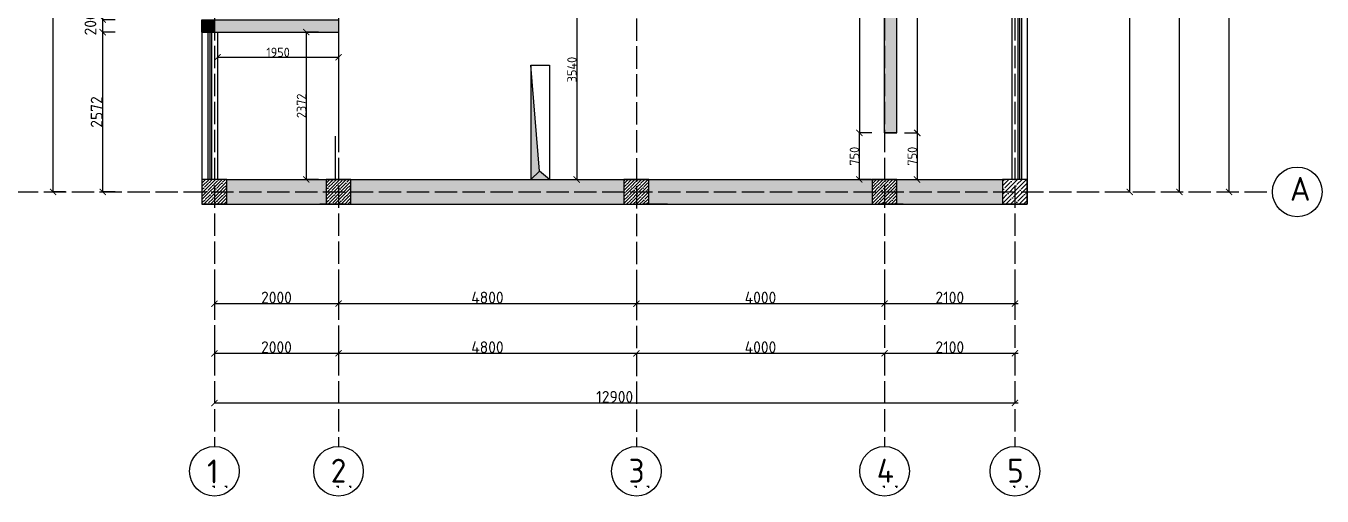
# Model space of a CAD drawing. Header units: millimetres. Extents: x -178199094 to 13669908, y -30538122 to 6091408.
# Drawn here: x 6877699 to 6898586, y 359488 to 367061 of the extents above; entities that cross this region are included whole.
import ezdxf

# ---------------------------------------------------------------- set-up
doc = ezdxf.new("R2010")
doc.units = ezdxf.units.MM
doc.linetypes.add('ACAD_ISO02W100', pattern=[15, 12, -3])
doc.layers.add('Plan 1', color=7, linetype='Continuous')
doc.styles.add('gost', font='GOST Common.ttf')
doc.dimstyles.new('Copy of GOST', dxfattribs={"dimtxt": 150, "dimasz": 100, "dimexe": 0.18, "dimexo": 0.06, "dimgap": 3, "dimtad": 1, "dimdec": 0, "dimzin": 0, "dimdsep": 46, "dimtxsty": 'gost', "dimblk": 'ARCHTICK', "dimcen": 0.09, "dimclrt": 256, "dimadec": 0, "dimazin": 0, "dimtfac": 1, "dimtdec": 0, "dimtofl": 0, "dimtmove": 0, "dimatfit": 3, "dimldrblk": 'ARCHTICK', "dimfxl": 200, "dimfxlon": 1, "dimtolj": 1, "dimtzin": 0, "dimarcsym": 0})
doc.dimstyles.new('GOST', dxfattribs={"dimtxt": 190, "dimasz": 100, "dimexe": 0.18, "dimexo": 0.06, "dimgap": 3, "dimtad": 1, "dimdec": 0, "dimzin": 0, "dimdsep": 46, "dimtxsty": 'gost', "dimblk": 'ARCHTICK', "dimcen": 0.09, "dimclrt": 256, "dimadec": 0, "dimazin": 0, "dimtfac": 1, "dimtdec": 0, "dimtofl": 0, "dimtmove": 0, "dimatfit": 3, "dimldrblk": 'ARCHTICK', "dimfxl": 200, "dimfxlon": 1, "dimtolj": 1, "dimtzin": 0, "dimarcsym": 0})

# ---------------------------------------------------------------- blocks, each defined once
blk = doc.blocks.new('_ArchTick')
at = {"color": 0, "linetype": 'ByBlock', "const_width": 0.15}
blk.add_lwpolyline([(-0.5, -0.5), (0.5, 0.5)], dxfattribs=at)
blk = doc.blocks.new('*D430')
at = {"color": 0, "lineweight": -2, "transparency": 16777216}
for p, q in [((6879136, 366961), (6878936, 366961)), ((6878936, 364388), (6878936, 366961)), ((6879136, 364388), (6878936, 364388))]:
    blk.add_line(p, q, dxfattribs=at)
at = {"layer": 'Defpoints', "color": 0, "transparency": 16777216}
for p in [(6878936, 366961), (6880786, 366961), (6880736, 364388)]:
    blk.add_point(p, dxfattribs=at)
at = {"color": 0, "lineweight": -2, "transparency": 16777216, "xscale": 100, "yscale": 100, "zscale": 100}
for p, rotation in [((6878936, 366961), 90), ((6878936, 364388), 270)]:
    blk.add_blockref('_ArchTick', p, dxfattribs=dict(at, rotation=rotation))
at = {"transparency": 16777216, "insert": (6878838, 365674), "char_height": 190, "attachment_point": 5, "rotation": 90, "style": 'gost'}
blk.add_mtext('\\A1;2572', dxfattribs=at)
blk = doc.blocks.new('*D390')
at = {"color": 0, "lineweight": -2, "transparency": 16777216}
for p, q in [((6879136, 367161), (6878936, 367161)), ((6878936, 366961), (6878936, 367161)), ((6879136, 366961), (6878936, 366961))]:
    blk.add_line(p, q, dxfattribs=at)
at = {"layer": 'Defpoints', "color": 0, "transparency": 16777216}
for p in [(6878936, 367161), (6880786, 367161), (6880786, 366961)]:
    blk.add_point(p, dxfattribs=at)
at = {"color": 0, "lineweight": -2, "transparency": 16777216, "xscale": 100, "yscale": 100, "zscale": 100}
for p, rotation in [((6878936, 367161), 90), ((6878936, 366961), 270)]:
    blk.add_blockref('_ArchTick', p, dxfattribs=dict(at, rotation=rotation))
at = {"transparency": 16777216, "insert": (6878738, 367094), "char_height": 190, "attachment_point": 5, "rotation": 90, "style": 'gost'}
blk.add_mtext('\\A1;200', dxfattribs=at)
blk = doc.blocks.new('*D375')
at = {"color": 0, "lineweight": -2, "transparency": 16777216}
for p, q in [((6877536, 374788), (6877336, 374788)), ((6877336, 364388), (6877336, 374788)), ((6877536, 364388), (6877336, 364388))]:
    blk.add_line(p, q, dxfattribs=at)
at = {"layer": 'Defpoints', "color": 0, "transparency": 16777216}
for p in [(6877336, 374788), (6880736, 374788), (6880736, 364388)]:
    blk.add_point(p, dxfattribs=at)
at = {"color": 0, "lineweight": -2, "transparency": 16777216, "xscale": 100, "yscale": 100, "zscale": 100}
for p, rotation in [((6877336, 374788), 90), ((6877336, 364388), 270)]:
    blk.add_blockref('_ArchTick', p, dxfattribs=dict(at, rotation=rotation))
at = {"transparency": 16777216, "insert": (6877238, 369588), "char_height": 190, "attachment_point": 5, "rotation": 90, "style": 'gost'}
blk.add_mtext('\\A1;10400', dxfattribs=at)
blk = doc.blocks.new('*D376')
at = {"color": 0, "lineweight": -2, "transparency": 16777216}
for p, q in [((6878336, 370788), (6878136, 370788)), ((6878136, 364388), (6878136, 370788)), ((6878336, 364388), (6878136, 364388))]:
    blk.add_line(p, q, dxfattribs=at)
at = {"layer": 'Defpoints', "color": 0, "transparency": 16777216}
for p in [(6878136, 370788), (6880736, 370788), (6880736, 364388)]:
    blk.add_point(p, dxfattribs=at)
at = {"color": 0, "lineweight": -2, "transparency": 16777216, "xscale": 100, "yscale": 100, "zscale": 100}
for p, rotation in [((6878136, 370788), 90), ((6878136, 364388), 270)]:
    blk.add_blockref('_ArchTick', p, dxfattribs=dict(at, rotation=rotation))
at = {"transparency": 16777216, "insert": (6878038, 367588), "char_height": 190, "attachment_point": 5, "rotation": 90, "style": 'gost'}
blk.add_mtext('\\A1;6400', dxfattribs=at)
blk = doc.blocks.new('*D393')
at = {"color": 0, "lineweight": -2, "transparency": 16777216}
for p, q in [((6880736, 362788), (6880736, 362588)), ((6882736, 362788), (6882736, 362588)), ((6880736, 362588), (6882736, 362588))]:
    blk.add_line(p, q, dxfattribs=at)
at = {"layer": 'Defpoints', "color": 0, "transparency": 16777216}
for p in [(6880736, 364388), (6882736, 364388), (6882736, 362588)]:
    blk.add_point(p, dxfattribs=at)
at = {"color": 0, "lineweight": -2, "transparency": 16777216, "xscale": 100, "yscale": 100, "zscale": 100, "rotation": 180}
blk.add_blockref('_ArchTick', (6880736, 362588), dxfattribs=at)
at = {"color": 0, "lineweight": -2, "transparency": 16777216, "xscale": 100, "yscale": 100, "zscale": 100}
blk.add_blockref('_ArchTick', (6882736, 362588), dxfattribs=at)
at = {"transparency": 16777216, "insert": (6881736, 362686), "char_height": 190, "attachment_point": 5, "style": 'gost'}
blk.add_mtext('\\A1;2000', dxfattribs=at)
blk = doc.blocks.new('*D394')
at = {"color": 0, "lineweight": -2, "transparency": 16777216}
for p, q in [((6882736, 362788), (6882736, 362588)), ((6887536, 362788), (6887536, 362588)), ((6882736, 362588), (6887536, 362588))]:
    blk.add_line(p, q, dxfattribs=at)
at = {"layer": 'Defpoints', "color": 0, "transparency": 16777216}
for p in [(6882736, 364388), (6887536, 364388), (6887536, 362588)]:
    blk.add_point(p, dxfattribs=at)
at = {"color": 0, "lineweight": -2, "transparency": 16777216, "xscale": 100, "yscale": 100, "zscale": 100, "rotation": 180}
blk.add_blockref('_ArchTick', (6882736, 362588), dxfattribs=at)
at = {"color": 0, "lineweight": -2, "transparency": 16777216, "xscale": 100, "yscale": 100, "zscale": 100}
blk.add_blockref('_ArchTick', (6887536, 362588), dxfattribs=at)
at = {"transparency": 16777216, "insert": (6885136, 362686), "char_height": 190, "attachment_point": 5, "style": 'gost'}
blk.add_mtext('\\A1;4800', dxfattribs=at)
blk = doc.blocks.new('*D395')
at = {"color": 0, "lineweight": -2, "transparency": 16777216}
for p, q in [((6887536, 362788), (6887536, 362588)), ((6891536, 362788), (6891536, 362588)), ((6887536, 362588), (6891536, 362588))]:
    blk.add_line(p, q, dxfattribs=at)
at = {"layer": 'Defpoints', "color": 0, "transparency": 16777216}
for p in [(6887536, 364388), (6891536, 364389), (6891536, 362588)]:
    blk.add_point(p, dxfattribs=at)
at = {"color": 0, "lineweight": -2, "transparency": 16777216, "xscale": 100, "yscale": 100, "zscale": 100, "rotation": 180}
blk.add_blockref('_ArchTick', (6887536, 362588), dxfattribs=at)
at = {"color": 0, "lineweight": -2, "transparency": 16777216, "xscale": 100, "yscale": 100, "zscale": 100}
blk.add_blockref('_ArchTick', (6891536, 362588), dxfattribs=at)
at = {"transparency": 16777216, "insert": (6889536, 362686), "char_height": 190, "attachment_point": 5, "style": 'gost'}
blk.add_mtext('\\A1;4000', dxfattribs=at)
blk = doc.blocks.new('*D396')
at = {"color": 0, "lineweight": -2, "transparency": 16777216}
for p, q in [((6891536, 362788), (6891536, 362588)), ((6893636, 362788), (6893636, 362588)), ((6891536, 362588), (6893636, 362588))]:
    blk.add_line(p, q, dxfattribs=at)
at = {"layer": 'Defpoints', "color": 0, "transparency": 16777216}
for p in [(6891536, 364389), (6893636, 364388), (6893636, 362588)]:
    blk.add_point(p, dxfattribs=at)
at = {"color": 0, "lineweight": -2, "transparency": 16777216, "xscale": 100, "yscale": 100, "zscale": 100, "rotation": 180}
blk.add_blockref('_ArchTick', (6891536, 362588), dxfattribs=at)
at = {"color": 0, "lineweight": -2, "transparency": 16777216, "xscale": 100, "yscale": 100, "zscale": 100}
blk.add_blockref('_ArchTick', (6893636, 362588), dxfattribs=at)
at = {"transparency": 16777216, "insert": (6892586, 362686), "char_height": 190, "attachment_point": 5, "style": 'gost'}
blk.add_mtext('\\A1;2100', dxfattribs=at)
blk = doc.blocks.new('*D378')
at = {"color": 0, "lineweight": -2, "transparency": 16777216}
for p, q in [((6880736, 361988), (6880736, 361788)), ((6882736, 361988), (6882736, 361788)), ((6880736, 361788), (6882736, 361788))]:
    blk.add_line(p, q, dxfattribs=at)
at = {"layer": 'Defpoints', "color": 0, "transparency": 16777216}
for p in [(6880736, 364388), (6882736, 364388), (6882736, 361788)]:
    blk.add_point(p, dxfattribs=at)
at = {"color": 0, "lineweight": -2, "transparency": 16777216, "xscale": 100, "yscale": 100, "zscale": 100, "rotation": 180}
blk.add_blockref('_ArchTick', (6880736, 361788), dxfattribs=at)
at = {"color": 0, "lineweight": -2, "transparency": 16777216, "xscale": 100, "yscale": 100, "zscale": 100}
blk.add_blockref('_ArchTick', (6882736, 361788), dxfattribs=at)
at = {"transparency": 16777216, "insert": (6881736, 361886), "char_height": 190, "attachment_point": 5, "style": 'gost'}
blk.add_mtext('\\A1;2000', dxfattribs=at)
blk = doc.blocks.new('*D379')
at = {"color": 0, "lineweight": -2, "transparency": 16777216}
for p, q in [((6882736, 361988), (6882736, 361788)), ((6882736, 361788), (6887536, 361788)), ((6887536, 361788), (6887536, 361788))]:
    blk.add_line(p, q, dxfattribs=at)
at = {"layer": 'Defpoints', "color": 0, "transparency": 16777216}
for p in [(6882736, 364388), (6887536, 361788), (6887536, 361788)]:
    blk.add_point(p, dxfattribs=at)
at = {"color": 0, "lineweight": -2, "transparency": 16777216, "xscale": 100, "yscale": 100, "zscale": 100, "rotation": 180}
blk.add_blockref('_ArchTick', (6882736, 361788), dxfattribs=at)
at = {"color": 0, "lineweight": -2, "transparency": 16777216, "xscale": 100, "yscale": 100, "zscale": 100}
blk.add_blockref('_ArchTick', (6887536, 361788), dxfattribs=at)
at = {"transparency": 16777216, "insert": (6885136, 361886), "char_height": 190, "attachment_point": 5, "style": 'gost'}
blk.add_mtext('\\A1;4800', dxfattribs=at)
blk = doc.blocks.new('*D380')
at = {"color": 0, "lineweight": -2, "transparency": 16777216}
for p, q in [((6887536, 361788), (6887536, 361788)), ((6887536, 361788), (6891536, 361788)), ((6891536, 361788), (6891536, 361788))]:
    blk.add_line(p, q, dxfattribs=at)
at = {"layer": 'Defpoints', "color": 0, "transparency": 16777216}
for p in [(6887536, 361788), (6891536, 361788), (6891536, 361788)]:
    blk.add_point(p, dxfattribs=at)
at = {"color": 0, "lineweight": -2, "transparency": 16777216, "xscale": 100, "yscale": 100, "zscale": 100, "rotation": 180}
blk.add_blockref('_ArchTick', (6887536, 361788), dxfattribs=at)
at = {"color": 0, "lineweight": -2, "transparency": 16777216, "xscale": 100, "yscale": 100, "zscale": 100}
blk.add_blockref('_ArchTick', (6891536, 361788), dxfattribs=at)
at = {"transparency": 16777216, "insert": (6889536, 361886), "char_height": 190, "attachment_point": 5, "style": 'gost'}
blk.add_mtext('\\A1;4000', dxfattribs=at)
blk = doc.blocks.new('*D381')
at = {"color": 0, "lineweight": -2, "transparency": 16777216}
for p, q in [((6891536, 361788), (6891536, 361788)), ((6891536, 361788), (6893636, 361788)), ((6893636, 361788), (6893636, 361788))]:
    blk.add_line(p, q, dxfattribs=at)
at = {"layer": 'Defpoints', "color": 0, "transparency": 16777216}
for p in [(6891536, 361788), (6893636, 361788), (6893636, 361788)]:
    blk.add_point(p, dxfattribs=at)
at = {"color": 0, "lineweight": -2, "transparency": 16777216, "xscale": 100, "yscale": 100, "zscale": 100, "rotation": 180}
blk.add_blockref('_ArchTick', (6891536, 361788), dxfattribs=at)
at = {"color": 0, "lineweight": -2, "transparency": 16777216, "xscale": 100, "yscale": 100, "zscale": 100}
blk.add_blockref('_ArchTick', (6893636, 361788), dxfattribs=at)
at = {"transparency": 16777216, "insert": (6892586, 361886), "char_height": 190, "attachment_point": 5, "style": 'gost'}
blk.add_mtext('\\A1;2100', dxfattribs=at)
blk = doc.blocks.new('*D397')
at = {"color": 0, "lineweight": -2, "transparency": 16777216}
for p, q in [((6880736, 361188), (6880736, 360988)), ((6893636, 361188), (6893636, 360988)), ((6880736, 360988), (6893636, 360988))]:
    blk.add_line(p, q, dxfattribs=at)
at = {"layer": 'Defpoints', "color": 0, "transparency": 16777216}
for p in [(6880736, 364388), (6893636, 364388), (6893636, 360988)]:
    blk.add_point(p, dxfattribs=at)
at = {"color": 0, "lineweight": -2, "transparency": 16777216, "xscale": 100, "yscale": 100, "zscale": 100, "rotation": 180}
blk.add_blockref('_ArchTick', (6880736, 360988), dxfattribs=at)
at = {"color": 0, "lineweight": -2, "transparency": 16777216, "xscale": 100, "yscale": 100, "zscale": 100}
blk.add_blockref('_ArchTick', (6893636, 360988), dxfattribs=at)
at = {"transparency": 16777216, "insert": (6887186, 361086), "char_height": 190, "attachment_point": 5, "style": 'gost'}
blk.add_mtext('\\A1;12900', dxfattribs=at)
blk = doc.blocks.new('*D398')
at = {"color": 0, "lineweight": -2, "transparency": 16777216}
for p, q in [((6895286, 370788), (6895486, 370788)), ((6895486, 364388), (6895486, 370788)), ((6895286, 364388), (6895486, 364388))]:
    blk.add_line(p, q, dxfattribs=at)
at = {"layer": 'Defpoints', "color": 0, "transparency": 16777216}
for p in [(6884069, 370788), (6895486, 370788), (6893636, 364388)]:
    blk.add_point(p, dxfattribs=at)
at = {"color": 0, "lineweight": -2, "transparency": 16777216, "xscale": 100, "yscale": 100, "zscale": 100}
for p, rotation in [((6895486, 370788), 90), ((6895486, 364388), 270)]:
    blk.add_blockref('_ArchTick', p, dxfattribs=dict(at, rotation=rotation))
at = {"transparency": 16777216, "insert": (6895388, 367588), "char_height": 190, "attachment_point": 5, "rotation": 90, "style": 'gost'}
blk.add_mtext('\\A1;6400', dxfattribs=at)
blk = doc.blocks.new('*D400')
at = {"color": 0, "lineweight": -2, "transparency": 16777216}
for p, q in [((6896286, 370788), (6896286, 370788)), ((6896286, 364388), (6896286, 370788)), ((6896286, 364388), (6896286, 364388))]:
    blk.add_line(p, q, dxfattribs=at)
at = {"layer": 'Defpoints', "color": 0, "transparency": 16777216}
for p in [(6896286, 370788), (6896286, 370788), (6896286, 364388)]:
    blk.add_point(p, dxfattribs=at)
at = {"color": 0, "lineweight": -2, "transparency": 16777216, "xscale": 100, "yscale": 100, "zscale": 100}
for p, rotation in [((6896286, 370788), 90), ((6896286, 364388), 270)]:
    blk.add_blockref('_ArchTick', p, dxfattribs=dict(at, rotation=rotation))
at = {"transparency": 16777216, "insert": (6896188, 367588), "char_height": 190, "attachment_point": 5, "rotation": 90, "style": 'gost'}
blk.add_mtext('\\A1;6400', dxfattribs=at)
blk = doc.blocks.new('*D382')
at = {"color": 0, "lineweight": -2, "transparency": 16777216}
for p, q in [((6896886, 374788), (6897086, 374788)), ((6897086, 364388), (6897086, 374788)), ((6896886, 364388), (6897086, 364388))]:
    blk.add_line(p, q, dxfattribs=at)
at = {"layer": 'Defpoints', "color": 0, "transparency": 16777216}
for p in [(6893636, 374788), (6897086, 374788), (6893636, 364388)]:
    blk.add_point(p, dxfattribs=at)
at = {"color": 0, "lineweight": -2, "transparency": 16777216, "xscale": 100, "yscale": 100, "zscale": 100}
for p, rotation in [((6897086, 374788), 90), ((6897086, 364388), 270)]:
    blk.add_blockref('_ArchTick', p, dxfattribs=dict(at, rotation=rotation))
at = {"transparency": 16777216, "insert": (6896988, 369588), "char_height": 190, "attachment_point": 5, "rotation": 90, "style": 'gost'}
blk.add_mtext('\\A1;10400', dxfattribs=at)
blk = doc.blocks.new('*D383')
at = {"color": 0, "lineweight": -2, "transparency": 16777216}
for p, q in [((6880786, 366757), (6880786, 366557)), ((6882736, 366757), (6882736, 366557)), ((6880786, 366557), (6882736, 366557))]:
    blk.add_line(p, q, dxfattribs=at)
at = {"layer": 'Defpoints', "color": 0, "transparency": 16777216}
for p in [(6880786, 366961), (6882736, 366961), (6882736, 366557)]:
    blk.add_point(p, dxfattribs=at)
at = {"color": 0, "lineweight": -2, "transparency": 16777216, "xscale": 100, "yscale": 100, "zscale": 100, "rotation": 180}
blk.add_blockref('_ArchTick', (6880786, 366557), dxfattribs=at)
at = {"color": 0, "lineweight": -2, "transparency": 16777216, "xscale": 100, "yscale": 100, "zscale": 100}
blk.add_blockref('_ArchTick', (6882736, 366557), dxfattribs=at)
at = {"transparency": 16777216, "insert": (6881761, 366635), "char_height": 150, "attachment_point": 5, "style": 'gost'}
blk.add_mtext('\\A1;1950', dxfattribs=at)
blk = doc.blocks.new('*D422')
at = {"color": 0, "lineweight": -2, "transparency": 16777216}
for p, q in [((6891332, 370589), (6891132, 370589)), ((6891132, 370589), (6891132, 365338)), ((6891332, 365338), (6891132, 365338))]:
    blk.add_line(p, q, dxfattribs=at)
at = {"layer": 'Defpoints', "color": 0, "transparency": 16777216}
for p in [(6891536, 370589), (6891132, 365338), (6891534, 365338)]:
    blk.add_point(p, dxfattribs=at)
at = {"color": 0, "lineweight": -2, "transparency": 16777216, "xscale": 100, "yscale": 100, "zscale": 100}
for p, rotation in [((6891132, 370589), 90), ((6891132, 365338), 270)]:
    blk.add_blockref('_ArchTick', p, dxfattribs=dict(at, rotation=rotation))
at = {"transparency": 16777216, "insert": (6891054, 367963), "char_height": 150, "attachment_point": 5, "rotation": 90, "style": 'gost'}
blk.add_mtext('\\A1;5250', dxfattribs=at)
blk = doc.blocks.new('*D424')
at = {"color": 0, "lineweight": -2, "transparency": 16777216}
for p, q in [((6891864, 370589), (6892064, 370589)), ((6892064, 365338), (6892064, 370589)), ((6891864, 365338), (6892064, 365338))]:
    blk.add_line(p, q, dxfattribs=at)
at = {"layer": 'Defpoints', "color": 0, "transparency": 16777216}
for p in [(6891734, 370589), (6892064, 370589), (6891734, 365338)]:
    blk.add_point(p, dxfattribs=at)
at = {"color": 0, "lineweight": -2, "transparency": 16777216, "xscale": 100, "yscale": 100, "zscale": 100}
for p, rotation in [((6892064, 370589), 90), ((6892064, 365338), 270)]:
    blk.add_blockref('_ArchTick', p, dxfattribs=dict(at, rotation=rotation))
at = {"transparency": 16777216, "insert": (6891986, 367963), "char_height": 150, "attachment_point": 5, "rotation": 90, "style": 'gost'}
blk.add_mtext('\\A1;5250', dxfattribs=at)
blk = doc.blocks.new('*D439')
at = {"color": 0, "lineweight": -2, "transparency": 16777216}
for p, q in [((6882416, 366961), (6882216, 366961)), ((6882216, 366961), (6882216, 364588)), ((6882416, 364588), (6882216, 364588))]:
    blk.add_line(p, q, dxfattribs=at)
at = {"layer": 'Defpoints', "color": 0, "transparency": 16777216}
for p in [(6882736, 366961), (6882216, 364588), (6882736, 364588)]:
    blk.add_point(p, dxfattribs=at)
at = {"color": 0, "lineweight": -2, "transparency": 16777216, "xscale": 100, "yscale": 100, "zscale": 100}
for p, rotation in [((6882216, 366961), 90), ((6882216, 364588), 270)]:
    blk.add_blockref('_ArchTick', p, dxfattribs=dict(at, rotation=rotation))
at = {"transparency": 16777216, "insert": (6882138, 365774), "char_height": 150, "attachment_point": 5, "rotation": 90, "style": 'gost'}
blk.add_mtext('\\A1;2372', dxfattribs=at)
blk = doc.blocks.new('*D440')
at = {"color": 0, "lineweight": -2, "transparency": 16777216}
for p, q in [((6891327, 365338), (6891127, 365338)), ((6891127, 365338), (6891127, 364588)), ((6891327, 364588), (6891127, 364588))]:
    blk.add_line(p, q, dxfattribs=at)
at = {"layer": 'Defpoints', "color": 0, "transparency": 16777216}
for p in [(6891536, 365338), (6891127, 364588), (6891536, 364588)]:
    blk.add_point(p, dxfattribs=at)
at = {"color": 0, "lineweight": -2, "transparency": 16777216, "xscale": 100, "yscale": 100, "zscale": 100}
for p, rotation in [((6891127, 365338), 90), ((6891127, 364588), 270)]:
    blk.add_blockref('_ArchTick', p, dxfattribs=dict(at, rotation=rotation))
at = {"transparency": 16777216, "insert": (6891049, 364963), "char_height": 150, "attachment_point": 5, "rotation": 90, "style": 'gost'}
blk.add_mtext('\\A1;750', dxfattribs=at)
blk = doc.blocks.new('*D441')
at = {"color": 0, "lineweight": -2, "transparency": 16777216}
for p, q in [((6891859, 365338), (6892059, 365338)), ((6892059, 365338), (6892059, 364588)), ((6891859, 364588), (6892059, 364588))]:
    blk.add_line(p, q, dxfattribs=at)
at = {"layer": 'Defpoints', "color": 0, "transparency": 16777216}
for p in [(6891734, 365338), (6891736, 364588), (6892059, 364588)]:
    blk.add_point(p, dxfattribs=at)
at = {"color": 0, "lineweight": -2, "transparency": 16777216, "xscale": 100, "yscale": 100, "zscale": 100}
for p, rotation in [((6892059, 365338), 90), ((6892059, 364588), 270)]:
    blk.add_blockref('_ArchTick', p, dxfattribs=dict(at, rotation=rotation))
at = {"transparency": 16777216, "insert": (6891981, 364963), "char_height": 150, "attachment_point": 5, "rotation": 90, "style": 'gost'}
blk.add_mtext('\\A1;750', dxfattribs=at)
blk = doc.blocks.new('*D448')
at = {"color": 0, "lineweight": -2, "transparency": 16777216}
for p, q in [((6886375, 368128), (6886575, 368128)), ((6886575, 368128), (6886575, 364588)), ((6886375, 364588), (6886575, 364588))]:
    blk.add_line(p, q, dxfattribs=at)
at = {"layer": 'Defpoints', "color": 0, "transparency": 16777216}
for p in [(6886186, 368128), (6886186, 364588), (6886575, 364588)]:
    blk.add_point(p, dxfattribs=at)
at = {"color": 0, "lineweight": -2, "transparency": 16777216, "xscale": 100, "yscale": 100, "zscale": 100}
for p, rotation in [((6886575, 368128), 90), ((6886575, 364588), 270)]:
    blk.add_blockref('_ArchTick', p, dxfattribs=dict(at, rotation=rotation))
at = {"transparency": 16777216, "insert": (6886497, 366358), "char_height": 150, "attachment_point": 5, "rotation": 90, "style": 'gost'}
blk.add_mtext('\\A1;3540', dxfattribs=at)

msp = doc.modelspace()

# ---------------------------------------------------------------- hatches: boundary and pattern name
at = {"true_color": 0x636466, "transparency": 33554687}
h = msp.add_hatch(color=251, dxfattribs=at)
h.dxf.hatch_style = 1
h.paths.add_polyline_path([(6881135.73386, 374588.25457), (6881275.73386, 374588.25457), (6881275.73386, 374788.25457), (6880935.73386, 374788.25457), (6880935.73386, 374588.25457), (6880735.73386, 374588.25457), (6880735.73386, 374188.25457), (6881135.73386, 374188.25457)])
h.paths.add_polyline_path([(6880735.73386, 374588.25457), (6880535.73386, 374588.25457), (6880535.73386, 374188.25457), (6880735.73386, 374188.25457)])
h.paths.add_polyline_path([(6881275.73386, 374988.25457), (6880935.73386, 374988.25457), (6880935.73386, 374788.25457), (6881275.73386, 374788.25457)])
h.paths.add_polyline_path([(6882535.73386, 374988.25457), (6882235.73386, 374988.25457), (6882235.73386, 374788.25457), (6882535.73386, 374788.25457)])
h.paths.add_polyline_path([(6882535.73386, 374788.25457), (6882235.73386, 374788.25457), (6882235.73386, 374588.25457), (6882535.73386, 374588.25457)])
h.paths.add_polyline_path([(6891335.52348, 374988.25457), (6887735.52348, 374988.25457), (6887735.52348, 374788.25457), (6891335.52348, 374788.25457)])
h.paths.add_polyline_path([(6891335.52348, 374788.25457), (6887735.52348, 374788.25457), (6887735.52348, 374588.25457), (6891335.52348, 374588.25457)])
h.paths.add_polyline_path([(6893435.52348, 374988.25457), (6891735.52348, 374988.25457), (6891735.52348, 374788.25457), (6893435.52348, 374788.25457)])
h.paths.add_polyline_path([(6893435.52348, 374788.25457), (6891735.52348, 374788.25457), (6891735.52348, 374588.25457), (6893435.52348, 374588.25457)])
h.paths.add_polyline_path([(6882535.73386, 364388.25457), (6880935.73386, 364388.25457), (6880935.73386, 364188.25457), (6882535.73386, 364188.25457)])
h.paths.add_polyline_path([(6882535.73386, 364588.25457), (6880935.73386, 364588.25457), (6880935.73386, 364388.25457), (6882535.73386, 364388.25457)])
h.paths.add_polyline_path([(6887335.52348, 364588.25457), (6882935.73386, 364588.25457), (6882935.73386, 364388.25457), (6887335.52348, 364388.25457)])
h.paths.add_polyline_path([(6887335.52348, 364388.25457), (6882935.73386, 364388.25457), (6882935.73386, 364188.25457), (6887335.52348, 364188.25457)])
h.paths.add_polyline_path([(6891335.52348, 364588.25457), (6887735.52348, 364588.25457), (6887735.52348, 364388.25457), (6891335.52348, 364388.25457)])
h.paths.add_polyline_path([(6891335.52348, 364388.25457), (6887735.52348, 364388.25457), (6887735.52348, 364188.25457), (6891335.52348, 364188.25457)])
h.paths.add_polyline_path([(6893435.52348, 364588.25457), (6891735.52348, 364588.25457), (6891735.52348, 364388.25457), (6893435.52348, 364388.25457)])
h.paths.add_polyline_path([(6893435.52348, 364388.25457), (6891735.52348, 364388.25457), (6891735.52348, 364188.25457), (6893435.52348, 364188.25457)])
at = {"transparency": 33554687}
h = msp.add_hatch(color=1, dxfattribs=at)
h.dxf.hatch_style = 1
h.paths.add_polyline_path([(6882735.73386, 374588.25457), (6882535.73386, 374588.25457), (6882535.73386, 370988.25457), (6882735.73386, 370988.25457)])
h.paths.add_polyline_path([(6882735.73386, 370588.25457), (6882635.73386, 370588.25457), (6882535.73386, 370588.25457), (6882535.73386, 368010.62639), (6882735.73386, 368010.62639), (6882735.73386, 368988.25457), (6882811.88741, 368988.25457), (6882811.88741, 369188.25457), (6882735.73386, 369188.25457)])
h.paths.add_polyline_path([(6886285.73386, 370988.25457), (6885885.73386, 370988.25457), (6882935.25394, 370988.25457), (6882935.25394, 370788.25457), (6885883.83139, 370788.25457), (6885885.73386, 370588.25457), (6886185.73386, 370588.25457), (6886285.73386, 370588.25457)])
h.paths.add_polyline_path([(6886135.69255, 371158.28769), (6885935.73386, 371158.28769), (6885935.73386, 370988.25457), (6886135.69255, 370988.25457)])
h.paths.add_polyline_path([(6887535.73386, 371338.25457), (6887335.73386, 371338.25457), (6887335.73399, 370988.25457), (6887535.73386, 370988.25457)])
h.paths.add_polyline_path([(6887535.73386, 372388.25457), (6886935.73386, 372388.25457), (6886935.73386, 374588.25457), (6886735.73386, 374588.25457), (6886735.73386, 372388.25457), (6885935.73386, 372388.25457), (6885935.73386, 371908.25457), (6886135.73386, 371908.25457), (6886135.73386, 372188.25457), (6887335.73386, 372188.25457), (6887335.73386, 372088.2545), (6887535.73386, 372088.25457)])
h.paths.add_polyline_path([(6891334.25333, 370988.25457), (6887735.73407, 370988.25457), (6887735.73407, 370788.68264), (6891334.25333, 370789.51529)])
h.paths.add_polyline_path([(6891735.52348, 374588.25457), (6891535.52348, 374588.25457), (6891535.52348, 371738.25457), (6891735.52348, 371738.25457)])
h.paths.add_polyline_path([(6891733.03827, 370588.59009), (6891535.52348, 370588.59009), (6891535.52348, 365338.25457), (6891734.25312, 365338.25457)])
h.paths.add_polyline_path([(6882735.73386, 367160.62639), (6880735.73386, 367160.62639), (6880735.73386, 366960.62639), (6882535.73386, 366960.62639), (6882735.73386, 366960.62639)])
h = msp.add_hatch(color=252, dxfattribs=at)
h.dxf.hatch_style = 1
h.paths.add_polyline_path([(6880735.73386, 367160.62639), (6880535.73386, 367160.62639), (6880535.73386, 366960.62639), (6880735.73386, 366960.62639)])
h = msp.add_hatch(color=7, dxfattribs=at)
h.dxf.hatch_style = 1
h.paths.add_polyline_path([(6885835.73386, 366428.25457), (6885835.73386, 364588.25457), (6885973.67064, 364722.80335)])
h.paths.add_polyline_path([(6885973.67064, 364722.80335), (6885835.73386, 364588.25457), (6886135.73386, 364588.25457)])
h = msp.add_hatch(dxfattribs=at)
h.set_pattern_fill('ANSI35', color=1, scale=300)
h.set_pattern_definition([(45, (6827542.714, 341710.84), (-53.03301, 53.03301), []), (45, (6827595.75, 341710.84), (-53.03301, 53.03301), [93.75, -18.75, 0, -18.75])])
h.paths.add_polyline_path([(6880935.73386, 364588.25457), (6880535.73386, 364588.25457), (6880535.73386, 364188.25457), (6880935.73386, 364188.25457)])
h = msp.add_hatch(dxfattribs=at)
h.set_pattern_fill('ANSI35', color=1, scale=300)
h.set_pattern_definition([(45, (6829542.714, 341710.84), (-53.03301, 53.03301), []), (45, (6829595.75, 341710.84), (-53.03301, 53.03301), [93.75, -18.75, 0, -18.75])])
h.paths.add_polyline_path([(6882935.73386, 364588.25457), (6882535.73386, 364588.25457), (6882535.73386, 364188.25457), (6882935.73386, 364188.25457)])
h = msp.add_hatch(dxfattribs=at)
h.set_pattern_fill('ANSI35', color=1, scale=300)
h.set_pattern_definition([(45, (6829214.34, 341187.22), (-53.03301, 53.03301), []), (45, (6829267.374, 341187.22), (-53.03301, 53.03301), [93.75, -18.75, 0, -18.75])])
h.paths.add_polyline_path([(6887735.52348, 364588.25457), (6887335.52348, 364588.25457), (6887335.52348, 364188.25457), (6887735.52348, 364188.25457)])
h = msp.add_hatch(dxfattribs=at)
h.set_pattern_fill('ANSI35', color=1, scale=300)
h.set_pattern_definition([(45, (6833214.34, 341187.56), (-53.03301, 53.03301), []), (45, (6833267.374, 341187.56), (-53.03301, 53.03301), [93.75, -18.75, 0, -18.75])])
h.paths.add_polyline_path([(6891735.52348, 364588.59009), (6891335.52348, 364588.59009), (6891335.52348, 364188.59009), (6891735.52348, 364188.59009)])
at = {"lineweight": 30, "transparency": 33554687}
h = msp.add_hatch(dxfattribs=at)
h.set_pattern_fill('ANSI35', color=1, scale=400)
h.set_pattern_definition([(45, (6828011.6, 351387.22), (-70.71068, 70.71068), []), (45, (6828082.31, 351387.22), (-70.71068, 70.71068), [125, -25, 0, -25])])
h.paths.add_polyline_path([(6893435.52348, 364588.25457), (6893435.52348, 364188.25457), (6893835.52348, 364188.25457), (6893835.52348, 364588.25457)])

# ---------------------------------------------------------------- linework, layer by layer
at = {"color": 18, "true_color": 0x000000}
for p, q in [((6891534.25312, 365338.2083), (6891532.98276, 370828.40823)), ((6891734.25312, 365338.25457), (6891732.98277, 370828.45451)), ((6885835.73386, 366428.25457), (6885835.73386, 364588.25457)), ((6885835.73386, 366428.25457), (6886135.73386, 366428.25457)), ((6880935.73386, 364588.25457), (6893485.73386, 364588.25457))]:
    msp.add_line(p, q, dxfattribs=at)
for p, q in [((6880535.73386, 366960.62639), (6882535.73386, 366960.62639)), ((6882535.73386, 366960.62639), (6882735.73386, 366960.62639)), ((6891534.25312, 365338.25457), (6891534.25312, 365337.58371)), ((6891734.25312, 365338.25457), (6891534.25312, 365338.25457))]:
    msp.add_line(p, q)
at = {"lineweight": 25}
for p, q in [((6882735.73386, 366960.62639), (6882735.73386, 365129.39929)), ((6882682.93925, 365287.78311), (6882682.93925, 364588.25457))]:
    msp.add_line(p, q, dxfattribs=at)
at = {"color": 152, "true_color": 0x2776bb}
msp.add_line((6880935.73386, 364588.25457), (6880535.73386, 364588.25457), dxfattribs=at)
at = {"color": 18, "true_color": 0x000000}
for points in [[(6893585.52348, 370588.25457), (6893585.52348, 364588.25457)], [(6893835.52348, 370588.25457), (6893835.52348, 364588.25457)], [(6880535.73386, 366960.62639), (6880535.73386, 367160.62639), (6882735.73386, 367160.62639)], [(6880735.73386, 367160.62639), (6880735.73386, 366960.62639)], [(6882735.73386, 367160.62639), (6882735.73386, 366988.25457)], [(6880535.73386, 366960.62639), (6880535.73386, 364588.25457)], [(6880785.73386, 366960.62639), (6880785.73386, 364588.25457)], [(6885835.73386, 364588.25457), (6885973.67064, 364722.80335), (6885835.73386, 366428.25457)], [(6886135.73386, 364588.25457), (6885973.67064, 364722.80335), (6885835.73386, 366428.25457)], [(6886135.73386, 366428.25457), (6886135.73386, 364588.25457)], [(6880935.73386, 364188.25457), (6893835.52348, 364188.25457)], [(6891484.25312, 364188.24879), (6891734.25312, 364188.24879)]]:
    msp.add_lwpolyline(points, dxfattribs=at)
at = {"color": 152, "true_color": 0x2776bb}
for points in [[(6893680.52348, 370588.25457), (6893680.52348, 364588.25457)], [(6893710.52348, 370588.25457), (6893710.52348, 364588.25457)], [(6893740.52348, 370588.25457), (6893740.52348, 364588.25457)], [(6880630.73386, 366960.62639), (6880630.73386, 364588.25457)], [(6880660.73386, 366960.62639), (6880660.73386, 364588.25457)], [(6880690.73386, 366960.62639), (6880690.73386, 364588.25457)], [(6891535.52348, 365338.25457), (6891732.98275, 365338.25457)], [(6893835.52348, 364588.25457), (6893835.52348, 364188.25457)], [(6880935.73386, 364188.25457), (6880535.73386, 364188.25457)], [(6882835.73386, 364188.25457), (6882435.73386, 364188.25457)], [(6888035.52348, 364188.25457), (6887635.52348, 364188.25457)], [(6891834.25327, 364188.24879), (6891434.25327, 364188.24879)], [(6893835.52348, 364188.25457), (6893435.52348, 364188.25457)]]:
    msp.add_lwpolyline(points, dxfattribs=at)
for points in [[(6880535.73386, 364188.25457), (6880935.73386, 364188.25457), (6880935.73386, 364588.25457), (6880535.73386, 364588.25457)], [(6882535.73386, 364188.25457), (6882935.73386, 364188.25457), (6882935.73386, 364588.25457), (6882535.73386, 364588.25457)], [(6887335.52348, 364188.25457), (6887735.52348, 364188.25457), (6887735.52348, 364588.25457), (6887335.52348, 364588.25457)], [(6891335.52348, 364188.59009), (6891735.52348, 364188.59009), (6891735.52348, 364588.59009), (6891335.52348, 364588.59009)]]:
    msp.add_lwpolyline(points, close=True)
at = {"color": 18, "lineweight": 30, "true_color": 0x000000}
msp.add_lwpolyline([(6893435.52348, 364188.25457), (6893835.52348, 364188.25457), (6893835.52348, 364588.25457), (6893435.52348, 364588.25457)], close=True, dxfattribs=at)
at = {"color": 18, "true_color": 0x000000}
for centre in [(6898185.73386, 364388.25457), (6880735.73386, 359888.43457), (6882735.73386, 359888.43457), (6887535.52348, 359888.43457), (6891535.52348, 359888.43457), (6893635.52348, 359888.43457)]:
    msp.add_circle(centre, 400, dxfattribs=at)
at = {"layer": 'Plan 1', "color": 251, "linetype": 'ACAD_ISO02W100', "ltscale": 30, "true_color": 0x636466}
for p, q in [((6878135.73386, 364388.25457), (6878135.73386, 374788.25457)), ((6878935.73386, 364388.25457), (6878935.73386, 374788.25457)), ((6895485.73386, 364388.25457), (6895485.73386, 374788.25457)), ((6896285.73386, 364388.25457), (6896285.73386, 374788.25457)), ((6880735.73386, 362588.25457), (6893685.73386, 362588.25457)), ((6880735.73386, 361788.25457), (6893685.73386, 361788.25457)), ((6880735.73386, 360988.25457), (6893685.73386, 360988.25457)), ((6880716.74862, 359638.18319), (6880716.74862, 359650.69699)), ((6880735.73386, 359619.23653), (6880735.73386, 359631.75033)), ((6880736.6761, 359638.18319), (6880736.6761, 359650.69699)), ((6880916.74862, 359638.18319), (6880916.74862, 359650.69699)), ((6880935.73386, 359619.23653), (6880935.73386, 359631.75033)), ((6880936.6761, 359638.18319), (6880936.6761, 359650.69699)), ((6882716.74862, 359638.36319), (6882716.74862, 359650.87699)), ((6882735.73386, 359619.41653), (6882735.73386, 359631.93033)), ((6882736.6761, 359638.36319), (6882736.6761, 359650.87699)), ((6882916.74862, 359638.36319), (6882916.74862, 359650.87699)), ((6882935.73386, 359619.41653), (6882935.73386, 359631.93033)), ((6882936.6761, 359638.36319), (6882936.6761, 359650.87699)), ((6887516.53824, 359638.36319), (6887516.53824, 359650.87699)), ((6887535.52348, 359619.41653), (6887535.52348, 359631.93033)), ((6887536.46572, 359638.36319), (6887536.46572, 359650.87699)), ((6887716.53824, 359638.36319), (6887716.53824, 359650.87699)), ((6887735.52348, 359619.41653), (6887735.52348, 359631.93033)), ((6887736.46572, 359638.36319), (6887736.46572, 359650.87699)), ((6891516.53824, 359638.36319), (6891516.53824, 359650.87699)), ((6891535.52348, 359619.41653), (6891535.52348, 359631.93033)), ((6891536.46572, 359638.36319), (6891536.46572, 359650.87699)), ((6891716.53824, 359638.36319), (6891716.53824, 359650.87699)), ((6891735.52348, 359619.41653), (6891735.52348, 359631.93033)), ((6891736.46572, 359638.36319), (6891736.46572, 359650.87699)), ((6893616.53824, 359638.36319), (6893616.53824, 359650.87699)), ((6893635.52348, 359619.41653), (6893635.52348, 359631.93033)), ((6893636.46572, 359638.36319), (6893636.46572, 359650.87699)), ((6893816.53824, 359638.36319), (6893816.53824, 359650.87699)), ((6893835.52348, 359619.41653), (6893835.52348, 359631.93033)), ((6893836.46572, 359638.36319), (6893836.46572, 359650.87699))]:
    msp.add_line(p, q, dxfattribs=at)
for points in [[(6880735.73386, 378888.43457), (6880735.73386, 360288.43457)], [(6887535.52348, 378882.17767), (6887535.52348, 360288.43457)], [(6891535.52348, 378888.43457), (6891535.52348, 360288.43457)], [(6893635.52348, 378888.43457), (6893635.52348, 360288.43457)], [(6897085.91386, 374788.24073), (6897085.73386, 364388.24073)], [(6882735.73386, 368988.25457), (6882735.73386, 360288.43457)], [(6876635.73386, 364388.25457), (6897785.73386, 364388.25457)]]:
    msp.add_lwpolyline(points, dxfattribs=at)

# ---------------------------------------------------------------- texts
at = {"layer": 'Plan 1', "char_height": 384.87481, "attachment_point": 1, "style": 'gost'}
for s, insert in [('A', (6898068.73583, 364629.84476)), ('1', (6880617.25569, 360077.58884)), ('2', (6882610.7765, 360089.43231)), ('3', (6887410.56613, 360089.43231)), ('4', (6891410.56613, 360089.43231)), ('5', (6893510.56613, 360089.43231))]:
    msp.add_mtext_dynamic_manual_height_columns(s, width=384.8748082, gutter_width=0.54982, heights=[0], dxfattribs=dict(at, insert=insert))

# ---------------------------------------------------------------- dimensions: what is measured, and where the dimension line sits
at = {"color": 18, "true_color": 0x000000}
for base, p1, p2, picture, middle in [((6877335.73386, 374788.25457), (6880735.73386, 364388.25457), (6880735.73386, 374788.25457), '*D375', (6877237.73386, 369588.25457)), ((6897085.91386, 374788.25457), (6893635.52348, 364388.25457), (6893635.52348, 374788.25457), '*D382', (6896987.91386, 369588.25457)), ((6878135.73386, 370788.25457), (6880735.73386, 364388.25457), (6880735.73386, 370788.25457), '*D376', (6878037.73386, 367588.25457)), ((6895485.73386, 370788.25457), (6893635.52348, 364388.25457), (6884069.10088, 370788.25457), '*D398', (6895387.73386, 367588.25457)), ((6896285.73386, 370788.25457), (6896285.73386, 364388.25457), (6896285.73386, 370788.25457), '*D400', (6896187.73386, 367588.25457)), ((6878935.73386, 366960.62639), (6880735.73386, 364388.25457), (6880785.73386, 366960.62639), '*D430', (6878837.73386, 365674.44048))]:
    dim = msp.add_linear_dim(base=base, p1=p1, p2=p2, angle=90, dimstyle='GOST', dxfattribs=at)
    dim.commit()
    dim.dimension.update_dxf_attribs({"geometry": picture, "text_midpoint": middle})
for base, p1, p2, dimstyle, override, picture, middle in [((6891132.18033, 365338.25457), (6891535.52348, 370588.59009), (6891534.25311, 365338.25457), 'GOST', {"dimtxt": 150}, '*D422', (6891054.18033, 367963.42233)), ((6892064.09454, 370588.59009), (6891734.25312, 365338.25457), (6891734.25333, 370588.59009), 'GOST', {"dimtxt": 150}, '*D424', (6891986.09454, 367963.42233)), ((6886574.57289, 364588.25457), (6886185.73386, 368128.25457), (6886185.73386, 364588.25457), 'Copy of GOST', {"dimtxt": 150}, '*D448', (6886496.57289, 366358.25457)), ((6878935.73386, 367160.62639), (6880785.73386, 366960.62639), (6880785.73386, 367160.62639), 'GOST', {"dimtmove": 1}, '*D390', (6878737.73386, 367093.62639)), ((6882215.98396, 364588.25457), (6882735.73386, 366960.62639), (6882735.73386, 364588.25457), 'Copy of GOST', {"dimtxt": 150}, '*D439', (6882137.98396, 365774.44048)), ((6891126.83523, 364588.25457), (6891535.52348, 365338.25457), (6891535.52348, 364588.25457), 'Copy of GOST', {"dimtxt": 150}, '*D440', (6891048.83523, 364963.25457)), ((6892058.55012, 364588.25457), (6891734.25312, 365338.25457), (6891735.52348, 364588.25457), 'Copy of GOST', {"dimtxt": 150}, '*D441', (6891980.55012, 364963.25457))]:
    dim = msp.add_linear_dim(base=base, p1=p1, p2=p2, angle=90, dimstyle=dimstyle, override=override, dxfattribs=at)
    dim.commit()
    dim.dimension.update_dxf_attribs({"geometry": picture, "text_midpoint": middle})
for base, p1, p2, override, picture, middle in [((6882735.73386, 366557.42417), (6880785.73386, 366960.62639), (6882735.73386, 366960.62639), {"dimtxt": 150}, '*D383', (6881760.73386, 366635.42417)), ((6887535.52348, 362588.25457), (6882735.73386, 364388.25457), (6887535.52348, 364388.25457), {"dimtmove": 1}, '*D394', (6885135.62867, 362686.25457)), ((6887535.52348, 361788.25457), (6882735.73386, 364388.25457), (6887535.52348, 361788.25457), {"dimtmove": 1}, '*D379', (6885135.62867, 361886.25457)), ((6891535.52348, 362588.25457), (6887535.52348, 364388.25457), (6891535.52348, 364388.59009), {"dimtmove": 1}, '*D395', (6889535.52348, 362686.25457)), ((6893635.52348, 362588.25457), (6891535.52348, 364388.59009), (6893635.52348, 364388.25457), {"dimtmove": 1}, '*D396', (6892585.52348, 362686.25457)), ((6891535.52348, 361788.25457), (6887535.52348, 361788.25457), (6891535.52348, 361788.25457), {"dimtmove": 1}, '*D380', (6889535.52348, 361886.25457)), ((6893635.52348, 361788.25457), (6891535.52348, 361788.25457), (6893635.52348, 361788.25457), {"dimtmove": 1}, '*D381', (6892585.52348, 361886.25457))]:
    dim = msp.add_linear_dim(base=base, p1=p1, p2=p2, dimstyle='GOST', override=override, dxfattribs=at)
    dim.commit()
    dim.dimension.update_dxf_attribs({"geometry": picture, "text_midpoint": middle})
for base, p2, picture, middle in [((6882735.73386, 362588.25457), (6882735.73386, 364388.25457), '*D393', (6881735.73386, 362686.25457)), ((6882735.73386, 361788.25457), (6882735.73386, 364388.25457), '*D378', (6881735.73386, 361886.25457)), ((6893635.52348, 360988.25457), (6893635.52348, 364388.25457), '*D397', (6887185.62867, 361086.25457))]:
    dim = msp.add_linear_dim(base=base, p1=(6880735.73386, 364388.25457), p2=p2, dimstyle='GOST', dxfattribs=at)
    dim.commit()
    dim.dimension.update_dxf_attribs({"geometry": picture, "text_midpoint": middle})

doc.saveas('drawing.dxf')
